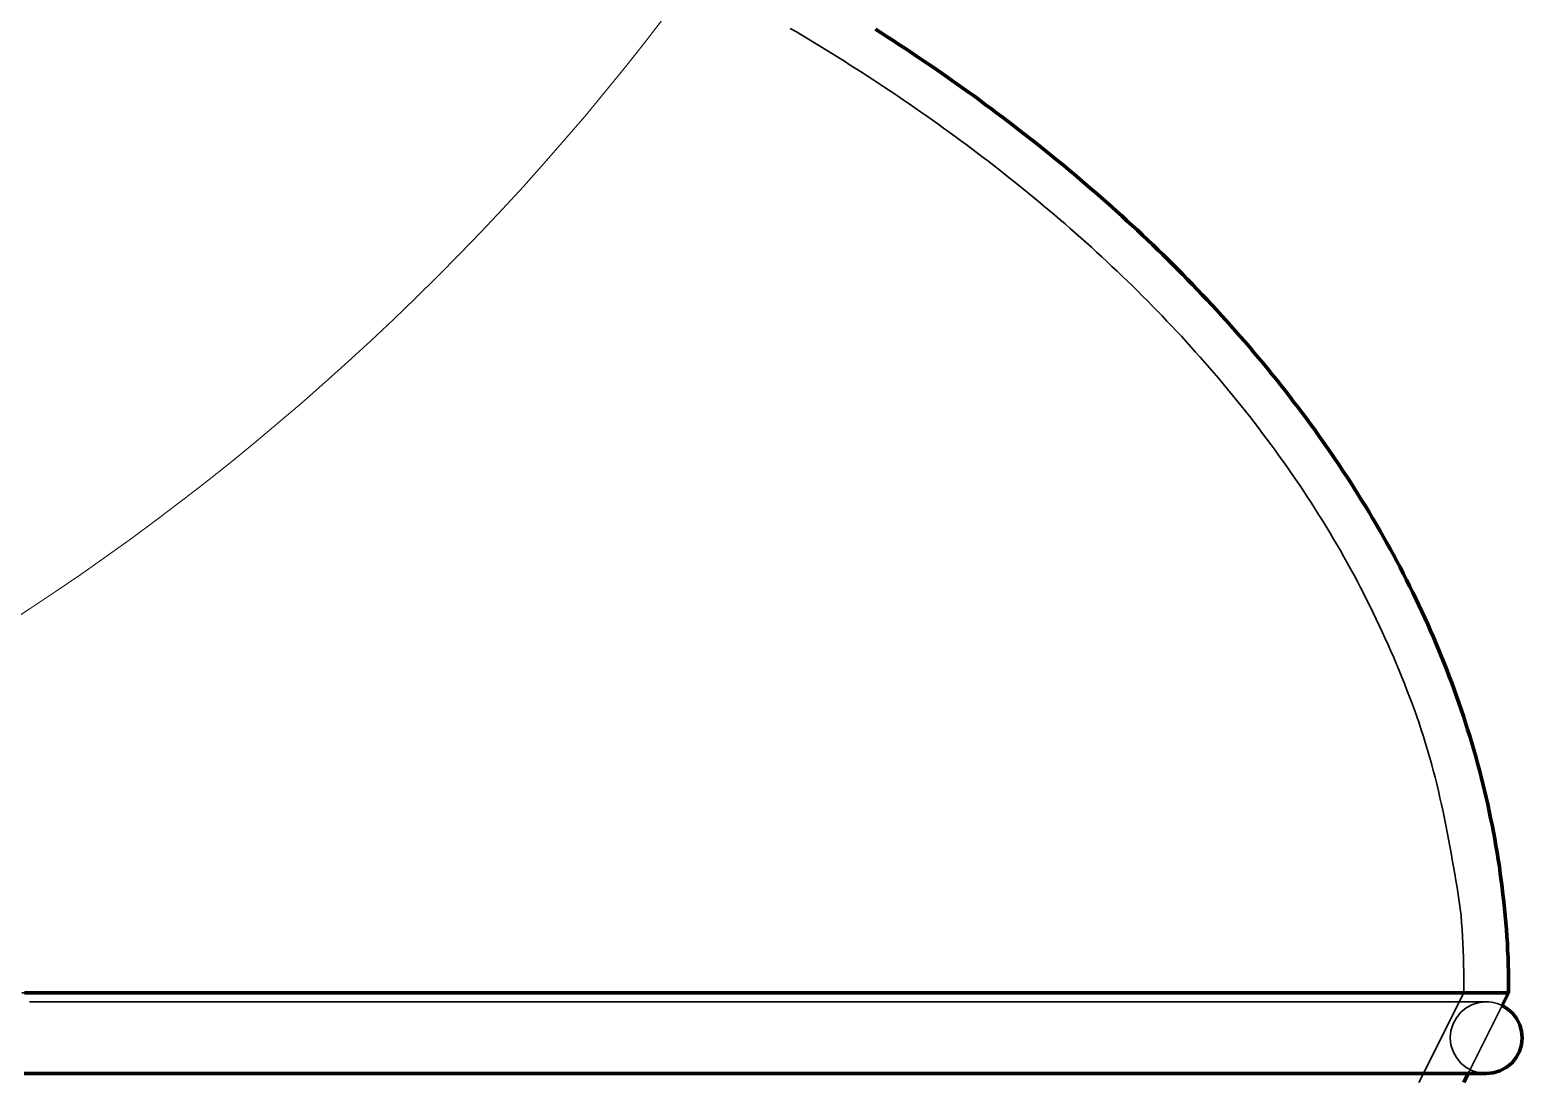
# Model space of a CAD drawing. Header units: millimetres. Extents: x 0 to 2382, y 0 to 420.
# Drawn here: x 293.38 to 304.01, y 291.03 to 298.5 of the extents above; entities that cross this region are included whole.
import ezdxf

# ---------------------------------------------------------------- set-up
doc = ezdxf.new("R2010")
doc.units = ezdxf.units.MM
doc.linetypes.add('IRAM-E-TRAZOS', pattern=[5, 4, -1])
for name, color, linetype, lineweight in [('01-VISIBLE', 7, 'CONTINUOUS', 70), ('02-OCULTA', 4, 'IRAM-E-TRAZOS', 35), ('08-FINA', 5, 'CONTINUOUS', 18)]:
    doc.layers.add(name, color=color, linetype=linetype, lineweight=lineweight)

msp = doc.modelspace()

# ---------------------------------------------------------------- linework, layer by layer
at = {"layer": '01-VISIBLE'}
for p, q in [((303.867, 291.549), (303.912, 291.64)), ((303.592, 291), (303.624, 291.064))]:
    msp.add_line(p, q, dxfattribs=at)
for points in [[(303.912, 291.64), (303.912, 291.69), (303.912, 291.74), (303.911, 291.79), (303.909, 291.84), (303.908, 291.891), (303.905, 291.941), (303.903, 291.991), (303.9, 292.041), (303.896, 292.091), (303.892, 292.141), (303.888, 292.191), (303.883, 292.241), (303.878, 292.29), (303.872, 292.34), (303.866, 292.39), (303.86, 292.44), (303.853, 292.489), (303.846, 292.539), (303.838, 292.588), (303.83, 292.638), (303.822, 292.687), (303.813, 292.737), (303.804, 292.786), (303.794, 292.835), (303.784, 292.884), (303.774, 292.933), (303.763, 292.982), (303.752, 293.031), (303.741, 293.08), (303.729, 293.129), (303.717, 293.177), (303.704, 293.226), (303.691, 293.274), (303.678, 293.323), (303.664, 293.371), (303.65, 293.419), (303.635, 293.467), (303.62, 293.515), (303.605, 293.562), (303.59, 293.61), (303.574, 293.658), (303.558, 293.705), (303.541, 293.752), (303.524, 293.799), (303.507, 293.847), (303.489, 293.893), (303.471, 293.94), (303.453, 293.987), (303.434, 294.033), (303.415, 294.08), (303.396, 294.126), (303.376, 294.172), (303.356, 294.218), (303.336, 294.264), (303.315, 294.31), (303.294, 294.355), (303.273, 294.4), (303.251, 294.446), (303.229, 294.491), (303.207, 294.536), (303.185, 294.581), (303.162, 294.625), (303.139, 294.67), (303.115, 294.714), (303.092, 294.758), (303.068, 294.802), (303.043, 294.846), (303.019, 294.89), (302.994, 294.933), (302.969, 294.977), (302.943, 295.02), (302.918, 295.063), (302.892, 295.106), (302.865, 295.148), (302.839, 295.191), (302.812, 295.233), (302.785, 295.276), (302.758, 295.318), (302.73, 295.359), (302.703, 295.401), (302.674, 295.443), (302.646, 295.484), (302.618, 295.525), (302.589, 295.566), (302.56, 295.607), (302.531, 295.648), (302.501, 295.689), (302.472, 295.729), (302.442, 295.769), (302.412, 295.809), (302.381, 295.849), (302.351, 295.889), (302.32, 295.928), (302.289, 295.968), (302.258, 296.007), (302.226, 296.046), (302.194, 296.085), (302.163, 296.124), (302.131, 296.162), (302.098, 296.2), (302.066, 296.239), (302.033, 296.277), (302, 296.314), (301.967, 296.352), (301.934, 296.39), (301.9, 296.427), (301.867, 296.464), (301.833, 296.501), (301.799, 296.538), (301.765, 296.574), (301.73, 296.611), (301.696, 296.647), (301.661, 296.683), (301.626, 296.719), (301.591, 296.755), (301.556, 296.791), (301.52, 296.826), (301.485, 296.862), (301.449, 296.897), (301.413, 296.932), (301.377, 296.966), (301.341, 297.001), (301.304, 297.036), (301.268, 297.07), (301.231, 297.104), (301.194, 297.138), (301.157, 297.172), (301.12, 297.205), (301.083, 297.239), (301.045, 297.272), (301.008, 297.305), (300.97, 297.338), (300.932, 297.371), (300.894, 297.404), (300.856, 297.436), (300.818, 297.469), (300.779, 297.501), (300.741, 297.533), (300.702, 297.565), (300.663, 297.596), (300.624, 297.628), (300.585, 297.659), (300.546, 297.691), (300.507, 297.722), (300.467, 297.753), (300.427, 297.783), (300.388, 297.814), (300.348, 297.844), (300.308, 297.875), (300.268, 297.905), (300.228, 297.935), (300.187, 297.964), (300.147, 297.994), (300.107, 298.024), (300.066, 298.053), (300.025, 298.082), (299.984, 298.111), (299.943, 298.14), (299.902, 298.169), (299.861, 298.198), (299.82, 298.226), (299.779, 298.254), (299.737, 298.282), (299.695, 298.31), (299.654, 298.338), (299.612, 298.366), (299.57, 298.393), (299.528, 298.421), (299.486, 298.448), (299.444, 298.475), (299.402, 298.502)], [(293.341, 291.64), (293.391, 291.64), (293.441, 291.64), (293.491, 291.64), (293.541, 291.64), (293.591, 291.64), (293.642, 291.64), (293.692, 291.64), (293.742, 291.64), (293.792, 291.64), (293.842, 291.64), (293.892, 291.64), (293.942, 291.64), (293.992, 291.64), (294.042, 291.64), (294.092, 291.64), (294.143, 291.64), (294.193, 291.64), (294.243, 291.64), (294.293, 291.64), (294.343, 291.64), (294.393, 291.64), (294.443, 291.64), (294.493, 291.64), (294.543, 291.64), (294.594, 291.64), (294.644, 291.64), (294.694, 291.64), (294.744, 291.64), (294.794, 291.64), (294.844, 291.64), (294.894, 291.64), (294.944, 291.64), (294.994, 291.64), (295.044, 291.64), (295.095, 291.64), (295.145, 291.64), (295.195, 291.64), (295.245, 291.64), (295.295, 291.64), (295.345, 291.64), (295.395, 291.64), (295.445, 291.64), (295.495, 291.64), (295.545, 291.64), (295.596, 291.64), (295.646, 291.64), (295.696, 291.64), (295.746, 291.64), (295.796, 291.64), (295.846, 291.64), (295.896, 291.64), (295.946, 291.64), (295.996, 291.64), (296.046, 291.64), (296.097, 291.64), (296.147, 291.64), (296.197, 291.64), (296.247, 291.64), (296.297, 291.64), (296.347, 291.64), (296.397, 291.64), (296.447, 291.64), (296.497, 291.64), (296.547, 291.64), (296.598, 291.64), (296.648, 291.64), (296.698, 291.64), (296.748, 291.64), (296.798, 291.64), (296.848, 291.64), (296.898, 291.64), (296.948, 291.64), (296.998, 291.64), (297.049, 291.64), (297.099, 291.64), (297.149, 291.64), (297.199, 291.64), (297.249, 291.64), (297.299, 291.64), (297.349, 291.64), (297.399, 291.64), (297.449, 291.64), (297.499, 291.64), (297.55, 291.64), (297.6, 291.64), (297.65, 291.64), (297.7, 291.64), (297.75, 291.64), (297.8, 291.64), (297.85, 291.64), (297.9, 291.64), (297.95, 291.64), (298, 291.64), (298.051, 291.64), (298.101, 291.64), (298.151, 291.64), (298.201, 291.64), (298.251, 291.64), (298.301, 291.64), (298.351, 291.64), (298.401, 291.64), (298.451, 291.64), (298.501, 291.64), (298.552, 291.64), (298.602, 291.64), (298.652, 291.64), (298.702, 291.64), (298.752, 291.64), (298.802, 291.64), (298.852, 291.64), (298.902, 291.64), (298.952, 291.64), (299.002, 291.64), (299.053, 291.64), (299.103, 291.64), (299.153, 291.64), (299.203, 291.64), (299.253, 291.64), (299.303, 291.64), (299.353, 291.64), (299.403, 291.64), (299.453, 291.64), (299.504, 291.64), (299.554, 291.64), (299.604, 291.64), (299.654, 291.64), (299.704, 291.64), (299.754, 291.64), (299.804, 291.64), (299.854, 291.64), (299.904, 291.64), (299.954, 291.64), (300.005, 291.64), (300.055, 291.64), (300.105, 291.64), (300.155, 291.64), (300.205, 291.64), (300.255, 291.64), (300.305, 291.64), (300.355, 291.64), (300.405, 291.64), (300.455, 291.64), (300.506, 291.64), (300.556, 291.64), (300.606, 291.64), (300.656, 291.64), (300.706, 291.64), (300.756, 291.64), (300.806, 291.64), (300.856, 291.64), (300.906, 291.64), (300.956, 291.64), (301.007, 291.64), (301.057, 291.64), (301.107, 291.64), (301.157, 291.64), (301.207, 291.64), (301.257, 291.64), (301.307, 291.64), (301.357, 291.64), (301.407, 291.64), (301.457, 291.64), (301.508, 291.64), (301.558, 291.64), (301.608, 291.64), (301.658, 291.64), (301.708, 291.64), (301.758, 291.64), (301.808, 291.64), (301.858, 291.64), (301.908, 291.64), (301.959, 291.64), (302.009, 291.64), (302.059, 291.64), (302.109, 291.64), (302.159, 291.64), (302.209, 291.64), (302.259, 291.64), (302.309, 291.64), (302.359, 291.64), (302.409, 291.64), (302.46, 291.64), (302.51, 291.64), (302.56, 291.64), (302.61, 291.64), (302.66, 291.64), (302.71, 291.64), (302.76, 291.64), (302.81, 291.64), (302.86, 291.64), (302.91, 291.64), (302.961, 291.64), (303.011, 291.64), (303.061, 291.64), (303.111, 291.64), (303.161, 291.64), (303.211, 291.64), (303.261, 291.64), (303.311, 291.64), (303.361, 291.64), (303.411, 291.64), (303.462, 291.64), (303.512, 291.64), (303.562, 291.64), (303.612, 291.64), (303.662, 291.64), (303.712, 291.64), (303.762, 291.64), (303.812, 291.64), (303.862, 291.64), (303.912, 291.64)], [(304.008, 291.32), (304.004, 291.367), (303.991, 291.412), (303.97, 291.455), (303.942, 291.492), (303.907, 291.524), (303.867, 291.549)], [(304.008, 291.32), (304.004, 291.27), (303.989, 291.222), (303.965, 291.178), (303.934, 291.139), (303.895, 291.107), (303.85, 291.083), (303.802, 291.069), (303.752, 291.064)], [(293.338, 291.064), (293.388, 291.064), (293.438, 291.064), (293.488, 291.064), (293.538, 291.064), (293.589, 291.064), (293.639, 291.064), (293.689, 291.064), (293.739, 291.064), (293.789, 291.064), (293.839, 291.064), (293.889, 291.064), (293.939, 291.064), (293.989, 291.064), (294.039, 291.064), (294.089, 291.064), (294.139, 291.064), (294.189, 291.064), (294.239, 291.064), (294.29, 291.064), (294.34, 291.064), (294.39, 291.064), (294.44, 291.064), (294.49, 291.064), (294.54, 291.064), (294.59, 291.064), (294.64, 291.064), (294.69, 291.064), (294.74, 291.064), (294.79, 291.064), (294.84, 291.064), (294.89, 291.064), (294.94, 291.064), (294.99, 291.064), (295.041, 291.064), (295.091, 291.064), (295.141, 291.064), (295.191, 291.064), (295.241, 291.064), (295.291, 291.064), (295.341, 291.064), (295.391, 291.064), (295.441, 291.064), (295.491, 291.064), (295.541, 291.064), (295.591, 291.064), (295.641, 291.064), (295.691, 291.064), (295.742, 291.064), (295.792, 291.064), (295.842, 291.064), (295.892, 291.064), (295.942, 291.064), (295.992, 291.064), (296.042, 291.064), (296.092, 291.064), (296.142, 291.064), (296.192, 291.064), (296.242, 291.064), (296.292, 291.064), (296.342, 291.064), (296.392, 291.064), (296.442, 291.064), (296.493, 291.064), (296.543, 291.064), (296.593, 291.064), (296.643, 291.064), (296.693, 291.064), (296.743, 291.064), (296.793, 291.064), (296.843, 291.064), (296.893, 291.064), (296.943, 291.064), (296.993, 291.064), (297.043, 291.064), (297.093, 291.064), (297.143, 291.064), (297.193, 291.064), (297.244, 291.064), (297.294, 291.064), (297.344, 291.064), (297.394, 291.064), (297.444, 291.064), (297.494, 291.064), (297.544, 291.064), (297.594, 291.064), (297.644, 291.064), (297.694, 291.064), (297.744, 291.064), (297.794, 291.064), (297.844, 291.064), (297.894, 291.064), (297.945, 291.064), (297.995, 291.064), (298.045, 291.064), (298.095, 291.064), (298.145, 291.064), (298.195, 291.064), (298.245, 291.064), (298.295, 291.064), (298.345, 291.064), (298.395, 291.064), (298.445, 291.064), (298.495, 291.064), (298.545, 291.064), (298.595, 291.064), (298.645, 291.064), (298.696, 291.064), (298.746, 291.064), (298.796, 291.064), (298.846, 291.064), (298.896, 291.064), (298.946, 291.064), (298.996, 291.064), (299.046, 291.064), (299.096, 291.064), (299.146, 291.064), (299.196, 291.064), (299.246, 291.064), (299.296, 291.064), (299.346, 291.064), (299.397, 291.064), (299.447, 291.064), (299.497, 291.064), (299.547, 291.064), (299.597, 291.064), (299.647, 291.064), (299.697, 291.064), (299.747, 291.064), (299.797, 291.064), (299.847, 291.064), (299.897, 291.064), (299.947, 291.064), (299.997, 291.064), (300.047, 291.064), (300.097, 291.064), (300.148, 291.064), (300.198, 291.064), (300.248, 291.064), (300.298, 291.064), (300.348, 291.064), (300.398, 291.064), (300.448, 291.064), (300.498, 291.064), (300.548, 291.064), (300.598, 291.064), (300.648, 291.064), (300.698, 291.064), (300.748, 291.064), (300.798, 291.064), (300.849, 291.064), (300.899, 291.064), (300.949, 291.064), (300.999, 291.064), (301.049, 291.064), (301.099, 291.064), (301.149, 291.064), (301.199, 291.064), (301.249, 291.064), (301.299, 291.064), (301.349, 291.064), (301.399, 291.064), (301.449, 291.064), (301.499, 291.064), (301.549, 291.064), (301.6, 291.064), (301.65, 291.064), (301.7, 291.064), (301.75, 291.064), (301.8, 291.064), (301.85, 291.064), (301.9, 291.064), (301.95, 291.064), (302, 291.064), (302.05, 291.064), (302.1, 291.064), (302.15, 291.064), (302.2, 291.064), (302.25, 291.064), (302.301, 291.064), (302.351, 291.064), (302.401, 291.064), (302.451, 291.064), (302.501, 291.064), (302.551, 291.064), (302.601, 291.064), (302.651, 291.064), (302.701, 291.064), (302.751, 291.064), (302.801, 291.064), (302.851, 291.064), (302.901, 291.064), (302.951, 291.064), (303.001, 291.064), (303.052, 291.064), (303.102, 291.064), (303.152, 291.064), (303.202, 291.064), (303.252, 291.064), (303.302, 291.064), (303.352, 291.064), (303.402, 291.064), (303.452, 291.064), (303.502, 291.064), (303.552, 291.064), (303.602, 291.064), (303.652, 291.064), (303.702, 291.064), (303.752, 291.064)]]:
    msp.add_lwpolyline(points, dxfattribs=at)
at = {"layer": '02-OCULTA'}
for p, q in [((303.272, 291), (303.592, 291.64)), ((303.624, 291.064), (303.867, 291.549))]:
    msp.add_line(p, q, dxfattribs=at)
for points in [[(298.796, 298.508), (298.839, 298.483), (298.882, 298.457), (298.925, 298.431), (298.968, 298.405), (299.011, 298.379), (299.053, 298.353), (299.096, 298.327), (299.139, 298.3), (299.181, 298.274), (299.223, 298.247), (299.266, 298.22), (299.308, 298.193), (299.35, 298.166), (299.392, 298.138), (299.434, 298.111), (299.476, 298.083), (299.517, 298.055), (299.559, 298.028), (299.6, 297.999), (299.642, 297.971), (299.683, 297.943), (299.724, 297.914), (299.765, 297.885), (299.806, 297.856), (299.847, 297.827), (299.888, 297.798), (299.928, 297.769), (299.969, 297.739), (300.009, 297.71), (300.049, 297.68), (300.09, 297.65), (300.13, 297.62), (300.17, 297.589), (300.209, 297.559), (300.249, 297.528), (300.288, 297.497), (300.328, 297.466), (300.367, 297.435), (300.406, 297.404), (300.445, 297.373), (300.484, 297.341), (300.523, 297.309), (300.562, 297.277), (300.6, 297.245), (300.638, 297.213), (300.677, 297.181), (300.715, 297.148), (300.753, 297.115), (300.79, 297.082), (300.828, 297.049), (300.866, 297.016), (300.903, 296.983), (300.94, 296.949), (300.977, 296.915), (301.014, 296.881), (301.051, 296.847), (301.087, 296.813), (301.124, 296.778), (301.16, 296.744), (301.196, 296.709), (301.232, 296.674), (301.268, 296.639), (301.303, 296.604), (301.339, 296.568), (301.374, 296.532), (301.409, 296.497), (301.444, 296.46), (301.478, 296.424), (301.513, 296.388), (301.547, 296.351), (301.581, 296.315), (301.615, 296.278), (301.649, 296.241), (301.682, 296.203), (301.715, 296.166), (301.749, 296.128), (301.782, 296.091), (301.814, 296.053), (301.847, 296.014), (301.879, 295.976), (301.911, 295.938), (301.943, 295.899), (301.975, 295.86), (302.006, 295.821), (302.037, 295.782), (302.068, 295.743), (302.099, 295.703), (302.13, 295.663), (302.16, 295.623), (302.19, 295.583), (302.22, 295.543), (302.25, 295.503), (302.279, 295.462), (302.308, 295.421), (302.337, 295.38), (302.366, 295.339), (302.394, 295.298), (302.422, 295.257), (302.45, 295.215), (302.478, 295.173), (302.505, 295.131), (302.532, 295.089), (302.559, 295.047), (302.586, 295.004), (302.612, 294.961), (302.638, 294.919), (302.663, 294.875), (302.689, 294.832), (302.714, 294.789), (302.739, 294.745), (302.763, 294.702), (302.787, 294.658), (302.811, 294.614), (302.835, 294.569), (302.858, 294.525), (302.881, 294.48), (302.903, 294.436), (302.926, 294.391), (302.948, 294.346), (302.969, 294.301), (302.991, 294.255), (303.012, 294.21), (303.033, 294.164), (303.053, 294.119), (303.074, 294.073), (303.094, 294.027), (303.113, 293.981), (303.133, 293.934), (303.151, 293.888), (303.17, 293.842), (303.188, 293.795), (303.206, 293.748), (303.224, 293.701), (303.241, 293.654), (303.258, 293.607), (303.274, 293.559), (303.29, 293.512), (303.305, 293.464), (303.32, 293.416), (303.335, 293.368), (303.349, 293.32), (303.362, 293.272), (303.375, 293.224), (303.388, 293.175), (303.4, 293.127), (303.412, 293.078), (303.423, 293.029), (303.434, 292.98), (303.445, 292.931), (303.455, 292.882), (303.465, 292.833), (303.475, 292.784), (303.484, 292.735), (303.493, 292.685), (303.503, 292.636), (303.511, 292.587), (303.52, 292.537), (303.529, 292.488), (303.537, 292.439), (303.545, 292.389), (303.553, 292.34), (303.56, 292.29), (303.567, 292.24), (303.573, 292.191), (303.577, 292.141), (303.581, 292.091), (303.584, 292.041), (303.587, 291.991), (303.588, 291.941), (303.59, 291.891), (303.591, 291.84), (303.592, 291.79), (303.592, 291.74), (303.593, 291.69), (303.592, 291.64)], [(293.322, 291.64), (293.4, 291.64), (293.479, 291.64), (293.557, 291.64), (293.636, 291.64), (293.714, 291.64), (293.792, 291.64), (293.871, 291.64), (293.949, 291.64), (294.028, 291.64), (294.106, 291.64), (294.184, 291.64), (294.263, 291.64), (294.341, 291.64), (294.42, 291.64), (294.498, 291.64), (294.576, 291.64), (294.655, 291.64), (294.733, 291.64), (294.812, 291.64), (294.89, 291.64), (294.968, 291.64), (295.047, 291.64), (295.125, 291.64), (295.204, 291.64), (295.282, 291.64), (295.36, 291.64), (295.439, 291.64), (295.517, 291.64), (295.596, 291.64), (295.674, 291.64), (295.752, 291.64), (295.831, 291.64), (295.909, 291.64), (295.988, 291.64), (296.066, 291.64), (296.144, 291.64), (296.223, 291.64), (296.301, 291.64), (296.38, 291.64), (296.458, 291.64), (296.536, 291.64), (296.615, 291.64), (296.693, 291.64), (296.772, 291.64), (296.85, 291.64), (296.928, 291.64), (297.007, 291.64), (297.085, 291.64), (297.164, 291.64), (297.242, 291.64), (297.32, 291.64), (297.399, 291.64), (297.477, 291.64), (297.556, 291.64), (297.634, 291.64), (297.712, 291.64), (297.791, 291.64), (297.869, 291.64), (297.948, 291.64), (298.026, 291.64), (298.104, 291.64), (298.183, 291.64), (298.261, 291.64), (298.34, 291.64), (298.418, 291.64), (298.496, 291.64), (298.575, 291.64), (298.653, 291.64), (298.732, 291.64), (298.81, 291.64), (298.888, 291.64), (298.967, 291.64), (299.045, 291.64), (299.124, 291.64), (299.202, 291.64), (299.28, 291.64), (299.359, 291.64), (299.437, 291.64), (299.516, 291.64), (299.594, 291.64), (299.672, 291.64), (299.751, 291.64), (299.829, 291.64), (299.908, 291.64), (299.986, 291.64), (300.064, 291.64), (300.143, 291.64), (300.221, 291.64), (300.3, 291.64), (300.378, 291.64), (300.456, 291.64), (300.535, 291.64), (300.613, 291.64), (300.692, 291.64), (300.77, 291.64), (300.848, 291.64), (300.927, 291.64), (301.005, 291.64), (301.084, 291.64), (301.162, 291.64), (301.24, 291.64), (301.319, 291.64), (301.397, 291.64), (301.476, 291.64), (301.554, 291.64), (301.632, 291.64), (301.711, 291.64), (301.789, 291.64), (301.868, 291.64), (301.946, 291.64), (302.024, 291.64), (302.103, 291.64), (302.181, 291.64), (302.26, 291.64), (302.338, 291.64), (302.416, 291.64), (302.495, 291.64), (302.573, 291.64), (302.652, 291.64), (302.73, 291.64), (302.808, 291.64), (302.887, 291.64), (302.965, 291.64), (303.044, 291.64), (303.122, 291.64), (303.2, 291.64), (303.279, 291.64), (303.357, 291.64), (303.436, 291.64), (303.514, 291.64), (303.592, 291.64)], [(303.912, 291.64), (303.862, 291.64), (303.812, 291.64), (303.762, 291.64), (303.712, 291.64), (303.662, 291.64), (303.612, 291.64), (303.562, 291.64), (303.512, 291.64), (303.462, 291.64), (303.412, 291.64), (303.362, 291.64), (303.312, 291.64), (303.262, 291.64), (303.212, 291.64), (303.162, 291.64), (303.112, 291.64), (303.062, 291.64), (303.012, 291.64), (302.962, 291.64), (302.912, 291.64), (302.862, 291.64), (302.812, 291.64), (302.762, 291.64), (302.712, 291.64), (302.662, 291.64), (302.612, 291.64), (302.562, 291.64), (302.512, 291.64), (302.462, 291.64), (302.412, 291.64), (302.362, 291.64), (302.312, 291.64), (302.262, 291.64), (302.212, 291.64), (302.162, 291.64), (302.112, 291.64), (302.062, 291.64), (302.012, 291.64), (301.962, 291.64), (301.912, 291.64), (301.862, 291.64), (301.812, 291.64), (301.762, 291.64), (301.712, 291.64), (301.662, 291.64), (301.612, 291.64), (301.562, 291.64), (301.512, 291.64), (301.462, 291.64), (301.412, 291.64), (301.362, 291.64), (301.312, 291.64), (301.262, 291.64), (301.212, 291.64), (301.162, 291.64), (301.112, 291.64), (301.062, 291.64), (301.012, 291.64), (300.962, 291.64), (300.912, 291.64), (300.862, 291.64), (300.812, 291.64), (300.762, 291.64), (300.712, 291.64), (300.662, 291.64), (300.612, 291.64), (300.562, 291.64), (300.512, 291.64), (300.462, 291.64), (300.412, 291.64), (300.362, 291.64), (300.312, 291.64), (300.262, 291.64), (300.212, 291.64), (300.162, 291.64), (300.112, 291.64), (300.062, 291.64), (300.012, 291.64), (299.962, 291.64), (299.912, 291.64), (299.862, 291.64), (299.812, 291.64), (299.762, 291.64), (299.712, 291.64), (299.662, 291.64), (299.612, 291.64), (299.562, 291.64), (299.512, 291.64), (299.462, 291.64), (299.412, 291.64), (299.362, 291.64), (299.312, 291.64), (299.262, 291.64), (299.212, 291.64), (299.162, 291.64), (299.112, 291.64), (299.062, 291.64), (299.012, 291.64), (298.962, 291.64), (298.912, 291.64), (298.862, 291.64), (298.812, 291.64), (298.762, 291.64), (298.712, 291.64), (298.662, 291.64), (298.612, 291.64), (298.562, 291.64), (298.512, 291.64), (298.462, 291.64), (298.412, 291.64), (298.362, 291.64), (298.312, 291.64), (298.262, 291.64), (298.212, 291.64), (298.162, 291.64), (298.112, 291.64), (298.062, 291.64), (298.012, 291.64), (297.962, 291.64), (297.912, 291.64), (297.862, 291.64), (297.812, 291.64), (297.762, 291.64), (297.712, 291.64), (297.662, 291.64), (297.612, 291.64), (297.562, 291.64), (297.512, 291.64), (297.462, 291.64), (297.412, 291.64), (297.362, 291.64), (297.312, 291.64), (297.262, 291.64), (297.212, 291.64), (297.162, 291.64), (297.112, 291.64), (297.062, 291.64), (297.012, 291.64), (296.962, 291.64), (296.912, 291.64), (296.862, 291.64), (296.812, 291.64), (296.762, 291.64), (296.712, 291.64), (296.662, 291.64), (296.612, 291.64), (296.562, 291.64), (296.512, 291.64), (296.462, 291.64), (296.412, 291.64), (296.362, 291.64), (296.312, 291.64), (296.262, 291.64), (296.212, 291.64), (296.162, 291.64), (296.112, 291.64), (296.062, 291.64), (296.012, 291.64), (295.962, 291.64), (295.912, 291.64), (295.862, 291.64), (295.812, 291.64), (295.762, 291.64), (295.712, 291.64), (295.662, 291.64), (295.612, 291.64), (295.562, 291.64), (295.512, 291.64), (295.462, 291.64), (295.412, 291.64), (295.362, 291.64), (295.312, 291.64), (295.262, 291.64), (295.212, 291.64), (295.162, 291.64), (295.112, 291.64), (295.062, 291.64), (295.012, 291.64), (294.962, 291.64), (294.912, 291.64), (294.862, 291.64), (294.812, 291.64), (294.762, 291.64), (294.712, 291.64), (294.662, 291.64), (294.612, 291.64), (294.562, 291.64), (294.512, 291.64), (294.462, 291.64), (294.412, 291.64), (294.362, 291.64), (294.312, 291.64), (294.262, 291.64), (294.212, 291.64), (294.162, 291.64), (294.112, 291.64), (294.062, 291.64), (294.012, 291.64), (293.962, 291.64), (293.912, 291.64), (293.862, 291.64), (293.812, 291.64), (293.762, 291.64), (293.712, 291.64), (293.662, 291.64), (293.612, 291.64), (293.562, 291.64), (293.512, 291.64), (293.462, 291.64), (293.412, 291.64), (293.362, 291.64)], [(303.592, 291.64), (303.542, 291.64), (303.492, 291.64), (303.442, 291.64), (303.392, 291.64), (303.342, 291.64), (303.292, 291.64), (303.242, 291.64), (303.192, 291.64), (303.142, 291.64), (303.092, 291.64), (303.041, 291.64), (302.991, 291.64), (302.941, 291.64), (302.891, 291.64), (302.841, 291.64), (302.791, 291.64), (302.741, 291.64), (302.691, 291.64), (302.641, 291.64), (302.591, 291.64), (302.54, 291.64), (302.49, 291.64), (302.44, 291.64), (302.39, 291.64), (302.34, 291.64), (302.29, 291.64), (302.24, 291.64), (302.19, 291.64), (302.14, 291.64), (302.09, 291.64), (302.04, 291.64), (301.989, 291.64), (301.939, 291.64), (301.889, 291.64), (301.839, 291.64), (301.789, 291.64), (301.739, 291.64), (301.689, 291.64), (301.639, 291.64), (301.589, 291.64), (301.539, 291.64), (301.488, 291.64), (301.438, 291.64), (301.388, 291.64), (301.338, 291.64), (301.288, 291.64), (301.238, 291.64), (301.188, 291.64), (301.138, 291.64), (301.088, 291.64), (301.038, 291.64), (300.988, 291.64), (300.937, 291.64), (300.887, 291.64), (300.837, 291.64), (300.787, 291.64), (300.737, 291.64), (300.687, 291.64), (300.637, 291.64), (300.587, 291.64), (300.537, 291.64), (300.487, 291.64), (300.436, 291.64), (300.386, 291.64), (300.336, 291.64), (300.286, 291.64), (300.236, 291.64), (300.186, 291.64), (300.136, 291.64), (300.086, 291.64), (300.036, 291.64), (299.986, 291.64), (299.936, 291.64), (299.885, 291.64), (299.835, 291.64), (299.785, 291.64), (299.735, 291.64), (299.685, 291.64), (299.635, 291.64), (299.585, 291.64), (299.535, 291.64), (299.485, 291.64), (299.435, 291.64), (299.384, 291.64), (299.334, 291.64), (299.284, 291.64), (299.234, 291.64), (299.184, 291.64), (299.134, 291.64), (299.084, 291.64), (299.034, 291.64), (298.984, 291.64), (298.934, 291.64), (298.883, 291.64), (298.833, 291.64), (298.783, 291.64), (298.733, 291.64), (298.683, 291.64), (298.633, 291.64), (298.583, 291.64), (298.533, 291.64), (298.483, 291.64), (298.433, 291.64), (298.383, 291.64), (298.332, 291.64), (298.282, 291.64), (298.232, 291.64), (298.182, 291.64), (298.132, 291.64), (298.082, 291.64), (298.032, 291.64), (297.982, 291.64), (297.932, 291.64), (297.882, 291.64), (297.831, 291.64), (297.781, 291.64), (297.731, 291.64), (297.681, 291.64), (297.631, 291.64), (297.581, 291.64), (297.531, 291.64), (297.481, 291.64), (297.431, 291.64), (297.381, 291.64), (297.331, 291.64), (297.28, 291.64), (297.23, 291.64), (297.18, 291.64), (297.13, 291.64), (297.08, 291.64), (297.03, 291.64), (296.98, 291.64), (296.93, 291.64), (296.88, 291.64), (296.83, 291.64), (296.779, 291.64), (296.729, 291.64), (296.679, 291.64), (296.629, 291.64), (296.579, 291.64), (296.529, 291.64), (296.479, 291.64), (296.429, 291.64), (296.379, 291.64), (296.329, 291.64), (296.279, 291.64), (296.228, 291.64), (296.178, 291.64), (296.128, 291.64), (296.078, 291.64), (296.028, 291.64), (295.978, 291.64), (295.928, 291.64), (295.878, 291.64), (295.828, 291.64), (295.778, 291.64), (295.727, 291.64), (295.677, 291.64), (295.627, 291.64), (295.577, 291.64), (295.527, 291.64), (295.477, 291.64), (295.427, 291.64), (295.377, 291.64), (295.327, 291.64), (295.277, 291.64), (295.226, 291.64), (295.176, 291.64), (295.126, 291.64), (295.076, 291.64), (295.026, 291.64), (294.976, 291.64), (294.926, 291.64), (294.876, 291.64), (294.826, 291.64), (294.776, 291.64), (294.726, 291.64), (294.675, 291.64), (294.625, 291.64), (294.575, 291.64), (294.525, 291.64), (294.475, 291.64), (294.425, 291.64), (294.375, 291.64), (294.325, 291.64), (294.275, 291.64), (294.225, 291.64), (294.174, 291.64), (294.124, 291.64), (294.074, 291.64), (294.024, 291.64), (293.974, 291.64), (293.924, 291.64), (293.874, 291.64), (293.824, 291.64), (293.774, 291.64), (293.724, 291.64), (293.674, 291.64), (293.623, 291.64), (293.573, 291.64), (293.523, 291.64), (293.473, 291.64), (293.423, 291.64), (293.373, 291.64)], [(293.376, 291.576), (293.426, 291.576), (293.477, 291.576), (293.527, 291.576), (293.577, 291.576), (293.627, 291.576), (293.677, 291.576), (293.727, 291.576), (293.777, 291.576), (293.827, 291.576), (293.878, 291.576), (293.928, 291.576), (293.978, 291.576), (294.028, 291.576), (294.078, 291.576), (294.128, 291.576), (294.178, 291.576), (294.228, 291.576), (294.279, 291.576), (294.329, 291.576), (294.379, 291.576), (294.429, 291.576), (294.479, 291.576), (294.529, 291.576), (294.579, 291.576), (294.629, 291.576), (294.68, 291.576), (294.73, 291.576), (294.78, 291.576), (294.83, 291.576), (294.88, 291.576), (294.93, 291.576), (294.98, 291.576), (295.03, 291.576), (295.081, 291.576), (295.131, 291.576), (295.181, 291.576), (295.231, 291.576), (295.281, 291.576), (295.331, 291.576), (295.381, 291.576), (295.431, 291.576), (295.482, 291.576), (295.532, 291.576), (295.582, 291.576), (295.632, 291.576), (295.682, 291.576), (295.732, 291.576), (295.782, 291.576), (295.832, 291.576), (295.883, 291.576), (295.933, 291.576), (295.983, 291.576), (296.033, 291.576), (296.083, 291.576), (296.133, 291.576), (296.183, 291.576), (296.234, 291.576), (296.284, 291.576), (296.334, 291.576), (296.384, 291.576), (296.434, 291.576), (296.484, 291.576), (296.534, 291.576), (296.584, 291.576), (296.635, 291.576), (296.685, 291.576), (296.735, 291.576), (296.785, 291.576), (296.835, 291.576), (296.885, 291.576), (296.935, 291.576), (296.985, 291.576), (297.036, 291.576), (297.086, 291.576), (297.136, 291.576), (297.186, 291.576), (297.236, 291.576), (297.286, 291.576), (297.336, 291.576), (297.386, 291.576), (297.437, 291.576), (297.487, 291.576), (297.537, 291.576), (297.587, 291.576), (297.637, 291.576), (297.687, 291.576), (297.737, 291.576), (297.787, 291.576), (297.838, 291.576), (297.888, 291.576), (297.938, 291.576), (297.988, 291.576), (298.038, 291.576), (298.088, 291.576), (298.138, 291.576), (298.188, 291.576), (298.239, 291.576), (298.289, 291.576), (298.339, 291.576), (298.389, 291.576), (298.439, 291.576), (298.489, 291.576), (298.539, 291.576), (298.589, 291.576), (298.64, 291.576), (298.69, 291.576), (298.74, 291.576), (298.79, 291.576), (298.84, 291.576), (298.89, 291.576), (298.94, 291.576), (298.99, 291.576), (299.041, 291.576), (299.091, 291.576), (299.141, 291.576), (299.191, 291.576), (299.241, 291.576), (299.291, 291.576), (299.341, 291.576), (299.391, 291.576), (299.442, 291.576), (299.492, 291.576), (299.542, 291.576), (299.592, 291.576), (299.642, 291.576), (299.692, 291.576), (299.742, 291.576), (299.792, 291.576), (299.843, 291.576), (299.893, 291.576), (299.943, 291.576), (299.993, 291.576), (300.043, 291.576), (300.093, 291.576), (300.143, 291.576), (300.194, 291.576), (300.244, 291.576), (300.294, 291.576), (300.344, 291.576), (300.394, 291.576), (300.444, 291.576), (300.494, 291.576), (300.544, 291.576), (300.595, 291.576), (300.645, 291.576), (300.695, 291.576), (300.745, 291.576), (300.795, 291.576), (300.845, 291.576), (300.895, 291.576), (300.945, 291.576), (300.996, 291.576), (301.046, 291.576), (301.096, 291.576), (301.146, 291.576), (301.196, 291.576), (301.246, 291.576), (301.296, 291.576), (301.346, 291.576), (301.397, 291.576), (301.447, 291.576), (301.497, 291.576), (301.547, 291.576), (301.597, 291.576), (301.647, 291.576), (301.697, 291.576), (301.747, 291.576), (301.798, 291.576), (301.848, 291.576), (301.898, 291.576), (301.948, 291.576), (301.998, 291.576), (302.048, 291.576), (302.098, 291.576), (302.148, 291.576), (302.199, 291.576), (302.249, 291.576), (302.299, 291.576), (302.349, 291.576), (302.399, 291.576), (302.449, 291.576), (302.499, 291.576), (302.549, 291.576), (302.6, 291.576), (302.65, 291.576), (302.7, 291.576), (302.75, 291.576), (302.8, 291.576), (302.85, 291.576), (302.9, 291.576), (302.95, 291.576), (303.001, 291.576), (303.051, 291.576), (303.101, 291.576), (303.151, 291.576), (303.201, 291.576), (303.251, 291.576), (303.301, 291.576), (303.351, 291.576), (303.402, 291.576), (303.452, 291.576), (303.502, 291.576), (303.552, 291.576), (303.602, 291.576), (303.652, 291.576), (303.702, 291.576), (303.752, 291.576)], [(303.752, 291.576), (303.673, 291.576), (303.594, 291.576), (303.515, 291.576), (303.436, 291.576), (303.356, 291.576), (303.277, 291.576), (303.198, 291.576), (303.119, 291.576), (303.04, 291.576), (302.96, 291.576), (302.881, 291.576), (302.802, 291.576), (302.723, 291.576), (302.644, 291.576), (302.564, 291.576), (302.485, 291.576), (302.406, 291.576), (302.327, 291.576), (302.248, 291.576), (302.168, 291.576), (302.089, 291.576), (302.01, 291.576), (301.931, 291.576), (301.852, 291.576), (301.772, 291.576), (301.693, 291.576), (301.614, 291.576), (301.535, 291.576), (301.456, 291.576), (301.376, 291.576), (301.297, 291.576), (301.218, 291.576), (301.139, 291.576), (301.06, 291.576), (300.98, 291.576), (300.901, 291.576), (300.822, 291.576), (300.743, 291.576), (300.664, 291.576), (300.584, 291.576), (300.505, 291.576), (300.426, 291.576), (300.347, 291.576), (300.268, 291.576), (300.188, 291.576), (300.109, 291.576), (300.03, 291.576), (299.951, 291.576), (299.872, 291.576), (299.792, 291.576), (299.713, 291.576), (299.634, 291.576), (299.555, 291.576), (299.476, 291.576), (299.396, 291.576), (299.317, 291.576), (299.238, 291.576), (299.159, 291.576), (299.08, 291.576), (299, 291.576), (298.921, 291.576), (298.842, 291.576), (298.763, 291.576), (298.684, 291.576), (298.604, 291.576), (298.525, 291.576), (298.446, 291.576), (298.367, 291.576), (298.288, 291.576), (298.208, 291.576), (298.129, 291.576), (298.05, 291.576), (297.971, 291.576), (297.892, 291.576), (297.812, 291.576), (297.733, 291.576), (297.654, 291.576), (297.575, 291.576), (297.496, 291.576), (297.416, 291.576), (297.337, 291.576), (297.258, 291.576), (297.179, 291.576), (297.1, 291.576), (297.02, 291.576), (296.941, 291.576), (296.862, 291.576), (296.783, 291.576), (296.704, 291.576), (296.624, 291.576), (296.545, 291.576), (296.466, 291.576), (296.387, 291.576), (296.308, 291.576), (296.228, 291.576), (296.149, 291.576), (296.07, 291.576), (295.991, 291.576), (295.912, 291.576), (295.832, 291.576), (295.753, 291.576), (295.674, 291.576), (295.595, 291.576), (295.516, 291.576), (295.436, 291.576), (295.357, 291.576), (295.278, 291.576), (295.199, 291.576), (295.12, 291.576), (295.04, 291.576), (294.961, 291.576), (294.882, 291.576), (294.803, 291.576), (294.724, 291.576), (294.644, 291.576), (294.565, 291.576), (294.486, 291.576), (294.407, 291.576), (294.328, 291.576), (294.248, 291.576), (294.169, 291.576), (294.09, 291.576), (294.011, 291.576), (293.932, 291.576), (293.852, 291.576), (293.773, 291.576), (293.694, 291.576), (293.615, 291.576), (293.536, 291.576), (293.456, 291.576), (293.377, 291.576)], [(303.752, 291.064), (303.703, 291.069), (303.655, 291.083), (303.61, 291.107), (303.571, 291.139), (303.54, 291.178), (303.516, 291.222), (303.501, 291.27), (303.496, 291.32), (303.501, 291.37), (303.516, 291.418), (303.54, 291.462), (303.571, 291.501), (303.61, 291.533), (303.655, 291.557), (303.703, 291.571), (303.752, 291.576)], [(303.867, 291.549), (303.849, 291.557), (303.83, 291.564), (303.811, 291.569), (303.792, 291.573), (303.772, 291.575), (303.752, 291.576)], [(293.376, 291.064), (293.426, 291.064), (293.477, 291.064), (293.527, 291.064), (293.577, 291.064), (293.627, 291.064), (293.677, 291.064), (293.727, 291.064), (293.777, 291.064), (293.827, 291.064), (293.878, 291.064), (293.928, 291.064), (293.978, 291.064), (294.028, 291.064), (294.078, 291.064), (294.128, 291.064), (294.178, 291.064), (294.228, 291.064), (294.279, 291.064), (294.329, 291.064), (294.379, 291.064), (294.429, 291.064), (294.479, 291.064), (294.529, 291.064), (294.579, 291.064), (294.629, 291.064), (294.68, 291.064), (294.73, 291.064), (294.78, 291.064), (294.83, 291.064), (294.88, 291.064), (294.93, 291.064), (294.98, 291.064), (295.03, 291.064), (295.081, 291.064), (295.131, 291.064), (295.181, 291.064), (295.231, 291.064), (295.281, 291.064), (295.331, 291.064), (295.381, 291.064), (295.431, 291.064), (295.482, 291.064), (295.532, 291.064), (295.582, 291.064), (295.632, 291.064), (295.682, 291.064), (295.732, 291.064), (295.782, 291.064), (295.832, 291.064), (295.883, 291.064), (295.933, 291.064), (295.983, 291.064), (296.033, 291.064), (296.083, 291.064), (296.133, 291.064), (296.183, 291.064), (296.234, 291.064), (296.284, 291.064), (296.334, 291.064), (296.384, 291.064), (296.434, 291.064), (296.484, 291.064), (296.534, 291.064), (296.584, 291.064), (296.635, 291.064), (296.685, 291.064), (296.735, 291.064), (296.785, 291.064), (296.835, 291.064), (296.885, 291.064), (296.935, 291.064), (296.985, 291.064), (297.036, 291.064), (297.086, 291.064), (297.136, 291.064), (297.186, 291.064), (297.236, 291.064), (297.286, 291.064), (297.336, 291.064), (297.386, 291.064), (297.437, 291.064), (297.487, 291.064), (297.537, 291.064), (297.587, 291.064), (297.637, 291.064), (297.687, 291.064), (297.737, 291.064), (297.787, 291.064), (297.838, 291.064), (297.888, 291.064), (297.938, 291.064), (297.988, 291.064), (298.038, 291.064), (298.088, 291.064), (298.138, 291.064), (298.188, 291.064), (298.239, 291.064), (298.289, 291.064), (298.339, 291.064), (298.389, 291.064), (298.439, 291.064), (298.489, 291.064), (298.539, 291.064), (298.589, 291.064), (298.64, 291.064), (298.69, 291.064), (298.74, 291.064), (298.79, 291.064), (298.84, 291.064), (298.89, 291.064), (298.94, 291.064), (298.99, 291.064), (299.041, 291.064), (299.091, 291.064), (299.141, 291.064), (299.191, 291.064), (299.241, 291.064), (299.291, 291.064), (299.341, 291.064), (299.391, 291.064), (299.442, 291.064), (299.492, 291.064), (299.542, 291.064), (299.592, 291.064), (299.642, 291.064), (299.692, 291.064), (299.742, 291.064), (299.792, 291.064), (299.843, 291.064), (299.893, 291.064), (299.943, 291.064), (299.993, 291.064), (300.043, 291.064), (300.093, 291.064), (300.143, 291.064), (300.194, 291.064), (300.244, 291.064), (300.294, 291.064), (300.344, 291.064), (300.394, 291.064), (300.444, 291.064), (300.494, 291.064), (300.544, 291.064), (300.595, 291.064), (300.645, 291.064), (300.695, 291.064), (300.745, 291.064), (300.795, 291.064), (300.845, 291.064), (300.895, 291.064), (300.945, 291.064), (300.996, 291.064), (301.046, 291.064), (301.096, 291.064), (301.146, 291.064), (301.196, 291.064), (301.246, 291.064), (301.296, 291.064), (301.346, 291.064), (301.397, 291.064), (301.447, 291.064), (301.497, 291.064), (301.547, 291.064), (301.597, 291.064), (301.647, 291.064), (301.697, 291.064), (301.747, 291.064), (301.798, 291.064), (301.848, 291.064), (301.898, 291.064), (301.948, 291.064), (301.998, 291.064), (302.048, 291.064), (302.098, 291.064), (302.148, 291.064), (302.199, 291.064), (302.249, 291.064), (302.299, 291.064), (302.349, 291.064), (302.399, 291.064), (302.449, 291.064), (302.499, 291.064), (302.549, 291.064), (302.6, 291.064), (302.65, 291.064), (302.7, 291.064), (302.75, 291.064), (302.8, 291.064), (302.85, 291.064), (302.9, 291.064), (302.95, 291.064), (303.001, 291.064), (303.051, 291.064), (303.101, 291.064), (303.151, 291.064), (303.201, 291.064), (303.251, 291.064), (303.301, 291.064), (303.351, 291.064), (303.402, 291.064), (303.452, 291.064), (303.502, 291.064), (303.552, 291.064), (303.602, 291.064), (303.652, 291.064), (303.702, 291.064), (303.752, 291.064)]]:
    msp.add_lwpolyline(points, dxfattribs=at)
at = {"layer": '08-FINA'}
msp.add_circle((283.262, 309.766), 18.417, dxfattribs=at)

doc.saveas('drawing.dxf')
